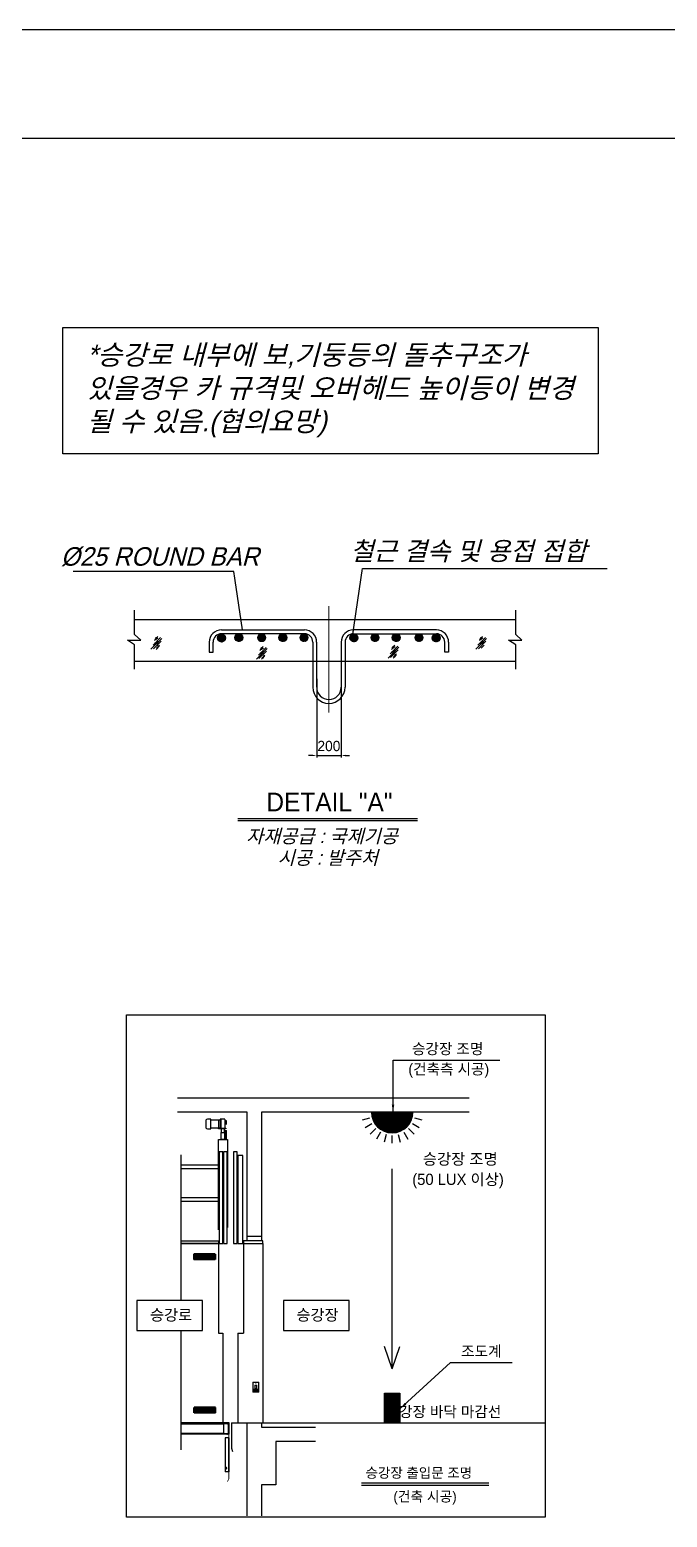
# Model space of a CAD drawing. Header units: millimetres. Extents: x 5544 to 245194, y -610088 to 30375.
# Drawn here: x 76311 to 86849, y 4945 to 29532 of the extents above; entities that cross this region are included whole.
import ezdxf
from ezdxf.enums import TextEntityAlignment as Align
from ezdxf.lldxf.tags import DXFTag

# ---------------------------------------------------------------- set-up
doc = ezdxf.new("R2010")
doc.units = ezdxf.units.MM
for name, color, linetype in [('0-TEXT-T', 2, 'Continuous'), ('0글씨', 3, 'Continuous'), ('3', 3, 'Continuous'), ('4', 4, 'Continuous'), ('DIM', 2, 'Continuous'), ('건축', 9, 'Continuous'), ('문자', 4, 'Continuous'), ('승강장도어', 7, 'Continuous'), ('케이지', 7, 'Continuous')]:
    doc.layers.add(name, color=color, linetype=linetype)
for name, color, linetype, lineweight in [('BOX', 20, 'Continuous', 25), ('사선', 1, 'Continuous', 13), ('치수선', 3, 'Continuous', 0)]:
    doc.layers.add(name, color=color, linetype=linetype, lineweight=lineweight)
doc.styles.add('HS', font='gulim.ttc', dxfattribs={"width": 0.8})
doc.styles.add('ROMAND', font='gulim.ttc', dxfattribs={"oblique": 15})
doc.styles.add('SJ-FONT', font='gulim.ttc')
doc.styles.get("Standard").update_dxf_attribs({"font": 'SYMBOL'})
doc.styles.add('style1', font='gulim.ttc')
doc.styles.add('STYLE3', font='gulim.ttc')
doc.styles.add('돋움', font='gulim.ttc', dxfattribs={"height": 125})
tags = doc.linetypes.add('CENTER', pattern=[2, 1.25, -0.25, 0.25, -0.25]).pattern_tags.tags
tags[10:11] = [DXFTag(74, 4), DXFTag(75, 0), DXFTag(340, '0'), DXFTag(46, 1.0), DXFTag(50, 0.0), DXFTag(44, 0.0), DXFTag(45, 0.0)]
tags[8:9] = [DXFTag(74, 4), DXFTag(75, 0), DXFTag(340, '0'), DXFTag(46, 1.0), DXFTag(50, 0.0), DXFTag(44, 0.0), DXFTag(45, 0.0)]
tags[6:7] = [DXFTag(74, 4), DXFTag(75, 0), DXFTag(340, '0'), DXFTag(46, 1.0), DXFTag(50, 0.0), DXFTag(44, 0.0), DXFTag(45, 0.0)]
tags[4:5] = [DXFTag(74, 4), DXFTag(75, 0), DXFTag(340, '0'), DXFTag(46, 1.0), DXFTag(50, 0.0), DXFTag(44, 0.0), DXFTag(45, 0.0)]
doc.dimstyles.new('DIM-A-002-평면', dxfattribs={"dimscale": 170, "dimtxt": 1, "dimasz": 0.4, "dimexe": 0.2, "dimexo": 0.3, "dimgap": 0.4, "dimtad": 1, "dimdec": 0, "dimtxsty": 'Standard', "dimcen": 0, "dimclrd": 15, "dimclre": 15, "dimclrt": 3, "dimadec": 0, "dimazin": 0, "dimtfac": 1, "dimtix": 1, "dimtmove": 0, "dimatfit": 3, "dimfxl": 1, "dimarcsym": 0})
doc.dimstyles.new('STANDARD$7', dxfattribs={"dimtxt": 4, "dimasz": 3, "dimexe": 1, "dimexo": 1, "dimgap": 0, "dimtad": 1, "dimzin": 0, "dimdsep": 46, "dimtxsty": 'HS', "dimcen": 0, "dimclrd": 2, "dimclre": 2, "dimclrt": 4, "dimadec": 0, "dimazin": 0, "dimtol": 1, "dimtp": 0.02, "dimtm": 0.02, "dimtfac": 0.75, "dimtmove": 2, "dimatfit": 3, "dimfxl": 1, "dimtolj": 1, "dimtzin": 0, "dimarcsym": 0})

# ---------------------------------------------------------------- blocks, each defined once
blk = doc.blocks.new('A$C6E315C3C')
at = {"layer": '케이지', "ltscale": 0.2}
for p, q in [((28, 9), (0, 9)), ((19, 14), (8, 14)), ((19, 4), (8, 4)), ((14, 17), (14, 0))]:
    blk.add_line(p, q, dxfattribs=at)
for centre, start, end in [((8, 9), 90, 270), ((19, 9), 270, 90)]:
    blk.add_arc(centre, 5, start, end, dxfattribs=at)
blk = doc.blocks.new('A$C5B302ECE')
at = {"layer": '케이지'}
for p, q in [((50, 395), (0, 395)), ((0, 395), (0, -80)), ((46, 395), (46, -80)), ((50, 395), (50, -80)), ((50, -80), (0, -80))]:
    blk.add_line(p, q, dxfattribs=at)
at = {"layer": '케이지', "rotation": 90}
blk.add_blockref('A$C6E315C3C', (24, -44), dxfattribs=at)
blk = doc.blocks.new('A$C425E03F4')
at = {"lineweight": 9}
for p, q in [((0, 735), (50, 735)), ((0, 735), (0, 110)), ((2, 733), (2, 110)), ((2, 733), (50, 733)), ((50, 735), (50, 733)), ((0, 110), (20, 75)), ((2, 110), (21, 76))]:
    blk.add_line(p, q, dxfattribs=at)
at = {"color": 1, "lineweight": 9}
blk.add_line((25, 744), (25, 726), dxfattribs=at)
blk.add_line((21, 76), (20, 75))
at = {"xscale": -1}
blk.add_blockref('A$C5B302ECE', (52, 290), dxfattribs=at)
blk = doc.blocks.new('A$C36980F9C')
at = {"layer": '케이지'}
blk.add_blockref('A$C425E03F4', (0, -75), dxfattribs=at)
blk = doc.blocks.new('A$C0B343ACA')
at = {"color": 1}
for p, q in [((0, 19), (37, 19)), ((19, 0), (19, 37))]:
    blk.add_line(p, q, dxfattribs=at)
blk.add_circle((19, 19), 4)
blk = doc.blocks.new('*U1849')
at = {"xscale": 0.8333333333333331, "yscale": 0.8333333333333331, "zscale": 0.8333333333333331}
blk.add_blockref('A$C0B343ACA', (-16, -16), dxfattribs=at)
blk = doc.blocks.new('*U1848')
at = {"layer": '케이지', "color": 0, "linetype": 'ByBlock', "lineweight": -2}
for p in [(0, 50), (0, 37.5), (0, 25), (0, 12.5), (0, 0), (12.5, 50), (12.5, 37.5), (12.5, 25), (12.5, 12.5), (12.5, 0), (25, 50), (25, 37.5), (25, 25), (25, 12.5), (25, 0), (37.5, 50), (37.5, 37.5), (37.5, 25), (37.5, 12.5), (37.5, 0), (50, 50), (50, 37.5), (50, 25), (50, 12.5), (50, 0), (62.5, 50), (62.5, 37.5), (62.5, 25), (62.5, 12.5), (62.5, 0), (75, 50), (75, 37.5), (75, 25), (75, 12.5), (75, 0), (87.5, 50), (87.5, 37.5), (87.5, 25), (87.5, 12.5), (87.5, 0), (100, 50), (100, 37.5), (100, 25), (100, 12.5), (100, 0), (112.5, 50), (112.5, 37.5), (112.5, 25), (112.5, 12.5), (112.5, 0), (125, 50), (125, 37.5), (125, 25), (125, 12.5), (125, 0), (137.5, 50), (137.5, 37.5), (137.5, 25), (137.5, 12.5), (137.5, 0), (150, 50), (150, 37.5), (150, 25), (150, 12.5), (150, 0), (162.5, 50), (162.5, 37.5), (162.5, 25), (162.5, 12.5), (162.5, 0), (175, 50), (175, 37.5), (175, 25), (175, 12.5), (175, 0), (187.5, 50), (187.5, 37.5), (187.5, 25), (187.5, 12.5), (187.5, 0), (200, 50), (200, 37.5), (200, 25), (200, 12.5), (200, 0), (212.5, 50), (212.5, 37.5), (212.5, 25), (212.5, 12.5), (212.5, 0), (225, 50), (225, 37.5), (225, 25), (225, 12.5), (225, 0), (237.5, 50), (237.5, 37.5), (237.5, 25), (237.5, 12.5), (237.5, 0)]:
    blk.add_blockref('*U1849', p, dxfattribs=at)
blk = doc.blocks.new('*U1852')
at = {"xscale": 0.8333333333333331, "yscale": 0.8333333333333331, "zscale": 0.8333333333333331}
blk.add_blockref('A$C0B343ACA', (-16, -16), dxfattribs=at)
blk = doc.blocks.new('*U1851')
at = {"layer": '케이지', "color": 0, "linetype": 'ByBlock', "lineweight": -2}
for p in [(0, 50), (0, 37.5), (0, 25), (0, 12.5), (0, 0), (12.5, 50), (12.5, 37.5), (12.5, 25), (12.5, 12.5), (12.5, 0), (25, 50), (25, 37.5), (25, 25), (25, 12.5), (25, 0), (37.5, 50), (37.5, 37.5), (37.5, 25), (37.5, 12.5), (37.5, 0), (50, 50), (50, 37.5), (50, 25), (50, 12.5), (50, 0), (62.5, 50), (62.5, 37.5), (62.5, 25), (62.5, 12.5), (62.5, 0), (75, 50), (75, 37.5), (75, 25), (75, 12.5), (75, 0), (87.5, 50), (87.5, 37.5), (87.5, 25), (87.5, 12.5), (87.5, 0), (100, 50), (100, 37.5), (100, 25), (100, 12.5), (100, 0), (112.5, 50), (112.5, 37.5), (112.5, 25), (112.5, 12.5), (112.5, 0), (125, 50), (125, 37.5), (125, 25), (125, 12.5), (125, 0), (137.5, 50), (137.5, 37.5), (137.5, 25), (137.5, 12.5), (137.5, 0), (150, 50), (150, 37.5), (150, 25), (150, 12.5), (150, 0), (162.5, 50), (162.5, 37.5), (162.5, 25), (162.5, 12.5), (162.5, 0), (175, 50), (175, 37.5), (175, 25), (175, 12.5), (175, 0), (187.5, 50), (187.5, 37.5), (187.5, 25), (187.5, 12.5), (187.5, 0), (200, 50), (200, 37.5), (200, 25), (200, 12.5), (200, 0), (212.5, 50), (212.5, 37.5), (212.5, 25), (212.5, 12.5), (212.5, 0), (225, 50), (225, 37.5), (225, 25), (225, 12.5), (225, 0), (237.5, 50), (237.5, 37.5), (237.5, 25), (237.5, 12.5), (237.5, 0)]:
    blk.add_blockref('*U1852', p, dxfattribs=at)
blk = doc.blocks.new('*D2927')
at = {"layer": 'Defpoints', "color": 0}
for p in [(81054, 18855), (81459, 18855), (81459, 17537)]:
    blk.add_point(p, dxfattribs=at)
at = {"layer": '문자', "color": 15, "lineweight": -2}
for p, q in [((81054, 18804), (81054, 17503)), ((81459, 18804), (81459, 17503)), ((80986, 17537), (80918, 17537)), ((81054, 17537), (81459, 17537)), ((81527, 17537), (81595, 17537))]:
    blk.add_line(p, q, dxfattribs=at)
at = {"layer": '문자', "color": 15}
for points in [[(80986, 17525), (80986, 17548), (81054, 17537)], [(81527, 17548), (81527, 17525), (81459, 17537)]]:
    blk.add_solid(points, dxfattribs=at)
at = {"layer": '문자', "color": 3, "lineweight": 13, "ltscale": 600, "insert": (81256, 17692), "char_height": 170, "attachment_point": 5}
blk.add_mtext('200', dxfattribs=at)

msp = doc.modelspace()

# ---------------------------------------------------------------- hatches: boundary and pattern name
at = {"layer": '문자'}
h = msp.add_hatch(dxfattribs=at)
h.set_pattern_fill('ANSI31', color=256, scale=71.138684, angle=360)
h.set_pattern_definition([(45, (37450.357, -25004.058), (-6.2878307, 6.2878307), [])])
h.paths.add_polyline_path([(81959.2, 11641.2, 1), (82644.6, 11641.2)])
h = msp.add_hatch(dxfattribs=at)
h.set_pattern_fill('ANSI31', color=256, scale=71.138684, angle=360)
h.set_pattern_definition([(45, (37368.19, -25004.058), (-6.2878307, 6.2878307), [])])
h.paths.add_polyline_path([(82173.3, 6993.9), (82430.5, 6993.9), (82430.5, 6502.9), (82173.3, 6502.9)])

# ---------------------------------------------------------------- linework, layer by layer
for p, q in [((84345.1, 19777.4, 0), (78045.2, 19777.4, 0)), ((79480.3, 19611.7, 0), (80851.4, 19611.7, 0)), ((80851.4, 19547.3, 0), (79480.3, 19547.3, 0)), ((80091.5, 19520.1, 0), (80106.3, 19534.8, 0)), ((83032.3, 19611.7, 0), (81661.2, 19611.7, 0)), ((81661.2, 19547.3, 0), (83032.3, 19547.3, 0)), ((82314.3, 19517.7, 0), (82333.6, 19537, 0)), ((79277.8, 19409.3, 0), (79277.8, 19243.7, 0)), ((79277.8, 19243.7, 0), (79342.2, 19243.7, 0)), ((79342.2, 19243.7, 0), (79342.2, 19409.3, 0)), ((80989.4, 19409.3, 0), (80989.4, 18663.9, 0)), ((81053.8, 19409.3, 0), (81053.8, 18663.9, 0)), ((81458.7, 19409.3, 0), (81458.7, 18663.9, 0)), ((81523.1, 19409.3, 0), (81523.1, 18663.9, 0)), ((83170.3, 19243.7, 0), (83170.3, 19409.3, 0)), ((83234.7, 19243.7, 0), (83170.3, 19243.7, 0)), ((83234.7, 19409.3, 0), (83234.7, 19243.7, 0)), ((84345.1, 19087.2, 0), (78045.2, 19087.2, 0)), ((79748.5, 16459.5, 0), (82722.7, 16459.5, 0))]:
    msp.add_line(p, q)
at = {"color": 4}
for p, q in [((79415.5, 19475.7, 0), (79480, 19540.1, 0)), ((79416, 19467.8, 0), (79487.9, 19539.6, 0)), ((79416.2, 19484.7, 0), (79471, 19539.5, 0)), ((79417.3, 19460.7, 0), (79495, 19538.3, 0)), ((79418.7, 19495.6, 0), (79460, 19537, 0)), ((79419.2, 19454.2, 0), (79501.5, 19536.4, 0)), ((79421.7, 19448.2, 0), (79507.4, 19534, 0)), ((79424.6, 19442.8, 0), (79512.9, 19531.1, 0)), ((79426.8, 19512.2, 0), (79443.5, 19528.8, 0)), ((79427.9, 19437.7, 0), (79518, 19527.7, 0)), ((79431.7, 19433, 0), (79522.6, 19524, 0)), ((79435.8, 19428.8, 0), (79526.9, 19519.8, 0)), ((79440.3, 19424.9, 0), (79530.7, 19515.3, 0)), ((79445.3, 19421.4, 0), (79534.2, 19510.4, 0)), ((79450.6, 19418.4, 0), (79537.3, 19505.1, 0)), ((79456.4, 19415.8, 0), (79539.9, 19499.3, 0)), ((79462.7, 19413.7, 0), (79542, 19493, 0)), ((79469.6, 19412.1, 0), (79543.5, 19486.1, 0)), ((79477.2, 19411.4, 0), (79544.3, 19478.5, 0)), ((79485.8, 19411.6, 0), (79544.1, 19469.9, 0)), ((79495.9, 19413.3, 0), (79542.3, 19459.7, 0)), ((79509.5, 19418.5, 0), (79537.2, 19446.2, 0)), ((79703.9, 19485.5, 0), (79765.8, 19547.4, 0)), ((79704.1, 19477.3, 0), (79774, 19547.2, 0)), ((79705, 19495, 0), (79756.3, 19546.3, 0)), ((79705.2, 19470, 0), (79781.3, 19546.1, 0)), ((79706.9, 19463.3, 0), (79787.9, 19544.4, 0)), ((79708.4, 19506.8, 0), (79744.5, 19542.9, 0)), ((79709.2, 19457.3, 0), (79794, 19542.1, 0)), ((79712, 19451.6, 0), (79799.7, 19539.3, 0)), ((79715.2, 19446.5, 0), (79804.8, 19536.1, 0)), ((79718.9, 19441.7, 0), (79809.6, 19532.4, 0)), ((79722.9, 19437.3, 0), (79814, 19528.4, 0)), ((79727.3, 19433.3, 0), (79818, 19524, 0)), ((79732.1, 19429.7, 0), (79821.6, 19519.2, 0)), ((79737.3, 19426.5, 0), (79824.7, 19514, 0)), ((79743, 19423.8, 0), (79827.5, 19508.3, 0)), ((79749.1, 19421.5, 0), (79829.8, 19502.2, 0)), ((79755.8, 19419.8, 0), (79831.5, 19495.5, 0)), ((79763.2, 19418.8, 0), (79832.5, 19488.1, 0)), ((79771.4, 19418.7, 0), (79832.6, 19479.8, 0)), ((79781, 19419.9, 0), (79831.4, 19470.2, 0)), ((79793.2, 19423.6, 0), (79827.7, 19458.1, 0)), ((80079.5, 19482.8, 0), (80143.6, 19546.9, 0)), ((80079.9, 19474.9, 0), (80151.5, 19546.5, 0)), ((80080.1, 19491.9, 0), (80134.5, 19546.2, 0)), ((80081.2, 19467.7, 0), (80158.7, 19545.2, 0)), ((80082.8, 19502.9, 0), (80123.5, 19543.6, 0)), ((80083.1, 19461.2, 0), (80165.2, 19543.3, 0)), ((80085.5, 19455.3, 0), (80171.1, 19540.9, 0)), ((80088.4, 19449.8, 0), (80176.6, 19538, 0)), ((80091.7, 19444.7, 0), (80181.7, 19534.7, 0)), ((80095.5, 19440, 0), (80186.4, 19530.9, 0)), ((80099.6, 19435.7, 0), (80190.7, 19526.8, 0)), ((80104.1, 19431.9, 0), (80194.5, 19522.3, 0)), ((80109, 19428.4, 0), (80198, 19517.4, 0)), ((80114.3, 19425.3, 0), (80201.1, 19512.1, 0)), ((80120.1, 19422.7, 0), (80203.7, 19506.3, 0)), ((80126.4, 19420.5, 0), (80205.9, 19500, 0)), ((80133.2, 19419, 0), (80207.4, 19493.2, 0)), ((80140.8, 19418.2, 0), (80208.2, 19485.6, 0)), ((80149.4, 19418.3, 0), (80208.1, 19477, 0)), ((80159.4, 19420, 0), (80206.4, 19467, 0)), ((80172.8, 19424.9, 0), (80201.5, 19453.6, 0)), ((80430.1, 19480.9, 0), (80496.3, 19547.1, 0)), ((80430.4, 19489.6, 0), (80487.6, 19546.8, 0)), ((80430.7, 19473.2, 0), (80504, 19546.4, 0)), ((80432.2, 19466.2, 0), (80511, 19545, 0)), ((80432.4, 19500, 0), (80477.2, 19544.8, 0)), ((80434.2, 19459.9, 0), (80517.3, 19543, 0)), ((80436.8, 19454, 0), (80523.2, 19540.4, 0)), ((80438.3, 19514.3, 0), (80462.8, 19538.9, 0)), ((80439.8, 19448.6, 0), (80528.5, 19537.4, 0)), ((80443.2, 19443.7, 0), (80533.5, 19534, 0)), ((80447.1, 19439.1, 0), (80538.1, 19530.1, 0)), ((80451.3, 19434.9, 0), (80542.3, 19525.9, 0)), ((80455.9, 19431.1, 0), (80546, 19521.3, 0)), ((80460.9, 19427.8, 0), (80549.4, 19516.3, 0)), ((80466.3, 19424.8, 0), (80552.4, 19510.9, 0)), ((80472.2, 19422.3, 0), (80554.9, 19505, 0)), ((80478.6, 19420.3, 0), (80556.9, 19498.6, 0)), ((80485.7, 19418.9, 0), (80558.3, 19491.5, 0)), ((80493.5, 19418.3, 0), (80558.8, 19483.7, 0)), ((80502.3, 19418.8, 0), (80558.4, 19474.8, 0)), ((80513, 19421.1, 0), (80556.1, 19464.2, 0)), ((80528.2, 19427.9, 0), (80549.3, 19449, 0)), ((80779.1, 19484.4, 0), (80841.2, 19546.6, 0)), ((80779.3, 19476.3, 0), (80849.4, 19546.3, 0)), ((80780.1, 19493.9, 0), (80831.8, 19545.5, 0)), ((80780.4, 19469, 0), (80856.7, 19545.2, 0)), ((80782.2, 19462.3, 0), (80863.3, 19543.5, 0)), ((80783.4, 19505.6, 0), (80820, 19542.2, 0)), ((80784.5, 19456.3, 0), (80869.4, 19541.2, 0)), ((80787.3, 19450.7, 0), (80875, 19538.4, 0)), ((80790.5, 19445.5, 0), (80880.1, 19535.1, 0)), ((80794.1, 19440.7, 0), (80884.9, 19531.5, 0)), ((80798.2, 19436.4, 0), (80889.3, 19527.5, 0)), ((80802.6, 19432.4, 0), (80893.2, 19523, 0)), ((80807.4, 19428.8, 0), (80896.8, 19518.2, 0)), ((80812.6, 19425.6, 0), (80900, 19513, 0)), ((80818.3, 19422.9, 0), (80902.7, 19507.3, 0)), ((80824.4, 19420.6, 0), (80905, 19501.2, 0)), ((80831.2, 19419, 0), (80906.7, 19494.5, 0)), ((80838.6, 19418, 0), (80907.7, 19487.1, 0)), ((80846.9, 19417.9, 0), (80907.8, 19478.8, 0)), ((80856.5, 19419.1, 0), (80906.5, 19469.1, 0)), ((80868.7, 19422.9, 0), (80902.7, 19456.9, 0)), ((81604.9, 19477, 0), (81672.6, 19544.7, 0)), ((81605, 19485.5, 0), (81664.1, 19544.6, 0)), ((81605.7, 19469.4, 0), (81680.2, 19543.8, 0)), ((81606.6, 19495.5, 0), (81654.1, 19543, 0)), ((81607.3, 19462.6, 0), (81687, 19542.3, 0)), ((81609.5, 19456.3, 0), (81693.3, 19540.1, 0)), ((81611.3, 19508.6, 0), (81641, 19538.3, 0)), ((81612.1, 19450.6, 0), (81699, 19537.5, 0)), ((81615.2, 19445.3, 0), (81704.3, 19534.4, 0)), ((81618.7, 19440.4, 0), (81709.2, 19530.9, 0)), ((81622.6, 19435.9, 0), (81713.7, 19527, 0)), ((81626.9, 19431.8, 0), (81717.8, 19522.7, 0)), ((81631.6, 19428.1, 0), (81721.5, 19518, 0)), ((81636.7, 19424.8, 0), (81724.8, 19512.9, 0)), ((81642.2, 19421.9, 0), (81727.7, 19507.4, 0)), ((81648.2, 19419.5, 0), (81730.1, 19501.4, 0)), ((81654.7, 19417.6, 0), (81732, 19494.9, 0)), ((81661.9, 19416.4, 0), (81733.2, 19487.7, 0)), ((81669.9, 19416, 0), (81733.6, 19479.7, 0)), ((81679, 19416.7, 0), (81732.9, 19470.6, 0)), ((81690.1, 19419.5, 0), (81730.1, 19459.5, 0)), ((81708.1, 19429, 0), (81720.6, 19441.5, 0)), ((81953.6, 19484.3, 0), (82016.4, 19547.1, 0)), ((81953.9, 19476.2, 0), (82024.5, 19546.8, 0)), ((81954.5, 19493.6, 0), (82007.1, 19546.2, 0)), ((81955.1, 19469, 0), (82031.7, 19545.7, 0)), ((81956.9, 19462.4, 0), (82038.3, 19543.9, 0)), ((81957.6, 19505.1, 0), (81995.6, 19543.1, 0)), ((81959.2, 19456.4, 0), (82044.4, 19541.5, 0)), ((81962.1, 19450.8, 0), (82049.9, 19538.7, 0)), ((81965.3, 19445.7, 0), (82055.1, 19535.4, 0)), ((81969, 19440.9, 0), (82059.8, 19531.7, 0)), ((81973, 19436.6, 0), (82064.1, 19527.7, 0)), ((81977.5, 19432.7, 0), (82068.1, 19523.2, 0)), ((81982.3, 19429.1, 0), (82071.6, 19518.4, 0)), ((81987.6, 19426, 0), (82074.8, 19513.1, 0)), ((81993.3, 19423.3, 0), (82077.5, 19507.4, 0)), ((81999.5, 19421, 0), (82079.7, 19501.3, 0)), ((82006.2, 19419.4, 0), (82081.3, 19494.5, 0)), ((82013.7, 19418.5, 0), (82082.3, 19487, 0)), ((82022.1, 19418.5, 0), (82082.3, 19478.7, 0)), ((82031.9, 19419.8, 0), (82080.9, 19468.9, 0)), ((82044.4, 19424, 0), (82076.7, 19456.3, 0)), ((82304.1, 19482.3, 0), (82369.1, 19547.3, 0)), ((82304.6, 19491.2, 0), (82360.1, 19546.7, 0)), ((82304.6, 19474.4, 0), (82376.9, 19546.7, 0)), ((82306, 19467.4, 0), (82384, 19545.4, 0)), ((82307, 19502, 0), (82349.4, 19544.4, 0)), ((82307.9, 19460.9, 0), (82390.4, 19543.4, 0)), ((82310.4, 19455, 0), (82396.3, 19540.9, 0)), ((82313.4, 19449.5, 0), (82401.8, 19538, 0)), ((82316.7, 19444.5, 0), (82406.8, 19534.6, 0)), ((82320.5, 19439.9, 0), (82411.4, 19530.8, 0)), ((82324.7, 19435.6, 0), (82415.7, 19526.7, 0)), ((82329.2, 19431.8, 0), (82419.5, 19522.1, 0)), ((82334.1, 19428.3, 0), (82423, 19517.2, 0)), ((82339.5, 19425.3, 0), (82426, 19511.8, 0)), ((82345.3, 19422.7, 0), (82428.6, 19506, 0)), ((82351.7, 19420.7, 0), (82430.7, 19499.7, 0)), ((82358.6, 19419.2, 0), (82432.1, 19492.8, 0)), ((82366.3, 19418.5, 0), (82432.9, 19485.1, 0)), ((82374.9, 19418.7, 0), (82432.6, 19476.4, 0)), ((82385.2, 19420.6, 0), (82430.7, 19466.1, 0)), ((82399.2, 19426.2, 0), (82425.1, 19452.1, 0)), ((82679.9, 19480.1, 0), (82747, 19547.1, 0)), ((82680.2, 19488.7, 0), (82738.3, 19546.9, 0)), ((82680.7, 19472.5, 0), (82754.6, 19546.4, 0)), ((82681.9, 19498.9, 0), (82728.2, 19545.1, 0)), ((82682.2, 19465.6, 0), (82761.5, 19544.9, 0)), ((82684.3, 19459.3, 0), (82767.8, 19542.8, 0)), ((82686.9, 19453.5, 0), (82773.6, 19540.2, 0)), ((82687.2, 19512.5, 0), (82714.5, 19539.9, 0)), ((82690, 19448.2, 0), (82778.9, 19537.1, 0)), ((82693.4, 19443.2, 0), (82783.8, 19533.6, 0)), ((82697.3, 19438.7, 0), (82788.4, 19529.8, 0)), ((82701.6, 19434.6, 0), (82792.5, 19525.5, 0)), ((82706.2, 19430.8, 0), (82796.2, 19520.9, 0)), ((82711.3, 19427.5, 0), (82799.6, 19515.8, 0)), ((82716.7, 19424.6, 0), (82802.5, 19510.3, 0)), ((82722.7, 19422.1, 0), (82805, 19504.4, 0)), ((82729.2, 19420.2, 0), (82806.9, 19497.9, 0)), ((82736.3, 19418.9, 0), (82808.2, 19490.8, 0)), ((82744.1, 19418.4, 0), (82808.7, 19482.9, 0)), ((82753.2, 19419, 0), (82808.1, 19473.9, 0)), ((82764, 19421.5, 0), (82805.6, 19463, 0)), ((82780.4, 19429.5, 0), (82797.6, 19446.6, 0)), ((82964.6, 19478.3, 0), (83029.2, 19543, 0)), ((82965.1, 19470.4, 0), (83037.1, 19542.4, 0)), ((82965.2, 19487.3, 0), (83020.3, 19542.4, 0)), ((82966.4, 19463.3, 0), (83044.2, 19541.1, 0)), ((82967.6, 19498.1, 0), (83009.4, 19539.9, 0)), ((82968.3, 19456.9, 0), (83050.7, 19539.2, 0)), ((82970.8, 19450.9, 0), (83056.6, 19536.7, 0)), ((82973.7, 19445.5, 0), (83062.1, 19533.8, 0)), ((82975.5, 19514.4, 0), (82993.2, 19532.1, 0)), ((82977.1, 19440.4, 0), (83067.1, 19530.5, 0)), ((82980.8, 19435.8, 0), (83071.8, 19526.7, 0)), ((82985, 19431.5, 0), (83076, 19522.6, 0)), ((82989.5, 19427.6, 0), (83079.9, 19518, 0)), ((82994.4, 19424.2, 0), (83083.4, 19513.1, 0)), ((82999.8, 19421.1, 0), (83086.4, 19507.7, 0)), ((83005.6, 19418.5, 0), (83089, 19501.9, 0)), ((83011.9, 19416.4, 0), (83091.1, 19495.6, 0)), ((83018.8, 19414.9, 0), (83092.6, 19488.7, 0)), ((83026.4, 19414.2, 0), (83093.4, 19481.1, 0)), ((83035.1, 19414.4, 0), (83093.1, 19472.5, 0)), ((83045.3, 19416.2, 0), (83091.3, 19462.3, 0)), ((83059, 19421.5, 0), (83086, 19448.6, 0)), ((81797.4, 5512.5, 0), (83897.9, 5512.5, 0))]:
    msp.add_line(p, q, dxfattribs=at)
at = {"color": 0}
msp.add_line((81797.4, 5477.6, 0), (83897.9, 5477.6, 0), dxfattribs=at)
at = {"color": 4, "linetype": 'Continuous'}
for centre, radius in [((79479.9, 19477.1, 0), 64.4), ((79768.2, 19482.7, 0), 64.4), ((80144, 19482.6, 0), 64.5), ((80494.5, 19482.8, 0), 64.4), ((80843.5, 19482.5, 0), 64.3)]:
    msp.add_circle(centre, radius, dxfattribs=at)
at = {"color": 4}
for centre in [(81669.2, 19480.4, 0), (82018, 19482.7, 0), (82368.5, 19482.8, 0), (82744.3, 19482.8, 0), (83029, 19478.5, 0)]:
    msp.add_circle(centre, 64.4, dxfattribs=at)
for centre, radius, start, end in [((79480.3, 19409.3, 0), 202.4, 90, 180), ((79480.3, 19409.3, 0), 138, 90, 180), ((80851.4, 19409.3, 0), 202.4, 0, 90), ((80851.4, 19409.3, 0), 138, 0, 90), ((81661.2, 19409.3, 0), 202.4, 90, 180), ((81661.2, 19409.3, 0), 138, 90, 180), ((83032.3, 19409.3, 0), 202.4, 0, 90), ((83032.3, 19409.3, 0), 138, 0, 90), ((81256.3, 18663.9, 0), 266.9, 180, 359.99998), ((81256.3, 18663.9, 0), 202.4, 180, 359.99998)]:
    msp.add_arc(centre, radius, start, end)
at = {"layer": '0-TEXT-T'}
msp.add_line((79748.5, 16495.8, 0), (82722.7, 16495.8, 0), dxfattribs=at)
at = {"layer": '3'}
for p, q in [((78315.1, 19291.3, 0), (78493.7, 19469.7, 0)), ((78349.3, 19360, 0), (78474.3, 19484.9, 0)), ((78356.3, 19301.6, 0), (78481.3, 19426.5, 0)), ((78373.4, 19434.3, 0), (78423.4, 19484.2, 0)), ((78377, 19454.1, 0), (78427, 19504.1, 0)), ((83685.3, 19291.3, 0), (83863.9, 19469.7, 0)), ((83719.4, 19360, 0), (83844.4, 19484.9, 0)), ((83726.4, 19301.6, 0), (83851.5, 19426.5, 0)), ((83743.6, 19434.3, 0), (83793.6, 19484.2, 0)), ((83747.1, 19454.1, 0), (83797.1, 19504.1, 0)), ((78400, 19290.7, 0), (78450, 19340.7, 0)), ((78403.6, 19310.6, 0), (78453.6, 19360.6, 0)), ((80058.4, 19126.6, 0), (80237, 19305.1, 0)), ((80092.5, 19195.3, 0), (80217.6, 19320.3, 0)), ((80099.6, 19136.9, 0), (80224.6, 19261.9, 0)), ((80116.7, 19269.6, 0), (80166.7, 19319.6, 0)), ((80120.3, 19289.5, 0), (80170.3, 19339.4, 0)), ((80146.9, 19145.9, 0), (80196.9, 19195.9, 0)), ((82235.1, 19147.3, 0), (82413.7, 19325.7, 0)), ((82269.2, 19216, 0), (82394.2, 19340.9, 0)), ((82276.3, 19157.6, 0), (82401.3, 19282.5, 0)), ((82293.4, 19290.3, 0), (82343.4, 19340.2, 0)), ((82296.9, 19310.1, 0), (82346.9, 19360.1, 0)), ((82320, 19146.7, 0), (82370, 19196.7, 0)), ((82323.5, 19166.6, 0), (82373.5, 19216.5, 0)), ((83773.7, 19310.6, 0), (83823.7, 19360.6, 0)), ((80143.3, 19126.1, 0), (80193.3, 19176, 0))]:
    msp.add_line(p, q, dxfattribs=at)
at = {"layer": '3', "elevation": 0}
for points in [[(78045.2, 18961.2), (78045.2, 19367.3), (77925.2, 19443.3), (78147.3, 19443.3), (78045.2, 19536.8), (78045.2, 19937.1)], [(84345.1, 18961.2), (84345.1, 19367.3), (84225.1, 19443.3), (84447.2, 19443.3), (84345.1, 19536.8), (84345.1, 19937.1)]]:
    msp.add_lwpolyline(points, dxfattribs=at)
at = {"layer": '3'}
for centre, radius in [((78398.4, 19459.3, 0), 6.45), ((78405, 19478.9, 0), 8.86), ((78422.7, 19472.1, 0), 3.89), ((83768.6, 19459.3, 0), 6.45), ((83775.1, 19478.9, 0), 8.86), ((83792.8, 19472.1, 0), 3.89), ((78394.5, 19388.4, 0), 14.5), ((78425.6, 19412.2, 0), 8.24), ((78421.9, 19311.8, 0), 3.61), ((78428.5, 19386.9, 0), 4.63), ((78437.1, 19342.8, 0), 8.24), ((80137.7, 19223.7, 0), 14.5), ((80141.7, 19294.6, 0), 6.45), ((80148.3, 19314.2, 0), 8.86), ((80168.8, 19247.5, 0), 8.24), ((80165.9, 19307.5, 0), 3.89), ((80171.7, 19222.2, 0), 4.63), ((80180.4, 19178.2, 0), 8.24), ((82314.4, 19244.3, 0), 14.5), ((82318.4, 19315.2, 0), 6.45), ((82325, 19334.9, 0), 8.86), ((82345.5, 19268.2, 0), 8.24), ((82342.6, 19328.1, 0), 3.89), ((82348.4, 19242.9, 0), 4.63), ((82357.1, 19198.8, 0), 8.24), ((83764.6, 19388.4, 0), 14.5), ((83795.7, 19412.2, 0), 8.24), ((83798.6, 19386.9, 0), 4.63), ((80165.2, 19147.1, 0), 3.61), ((82341.9, 19167.8, 0), 3.61)]:
    msp.add_circle(centre, radius, dxfattribs=at)
at = {"layer": '4'}
for p, q in [((118128.5, 29532.5), (56721.4, 29532.5)), ((56721.4, 27742.5), (118128.5, 27742.5))]:
    msp.add_line(p, q, dxfattribs=at)
at = {"layer": 'BOX', "lineweight": 25, "elevation": 0}
msp.add_lwpolyline([(76859.9, 24609.6), (85709.7, 24609.6), (85709.7, 22523.4), (76859.9, 22523.4)], close=True, dxfattribs=at)
at = {"layer": '건축', "color": 2}
for p, q in [((78751.3, 11878.4), (83576.5, 11878.4)), ((79905.9, 11641.2), (78751.3, 11641.2)), ((79905.9, 9514.4), (79905.9, 11641.2)), ((80143, 11641.2), (80143, 9514.4)), ((83576.5, 11641.2), (80143, 11641.2)), ((80143, 9585.6), (79905.9, 9585.6)), ((79905.9, 4970.6), (79905.9, 6502.9)), ((80143, 6502.9), (80143, 6431.8)), ((80143, 6431.8), (81036.4, 6431.8)), ((81036.4, 6194.6), (80380.2, 6194.6)), ((80380.2, 6194.6), (80380.2, 5483.2)), ((80143, 5483.2), (80143, 4970.6)), ((80380.2, 5483.2), (80143, 5483.2))]:
    msp.add_line(p, q, dxfattribs=at)
at = {"layer": '건축', "color": 4}
msp.add_line((79905.9, 6502.9), (84830, 6502.9), dxfattribs=at)
at = {"layer": '문자', "color": 7}
for p, q in [((81929.5, 11541.5), (81805.4, 11508.2)), ((81968, 11448.5), (81856.8, 11384.2)), ((82029.3, 11368.7), (81938.4, 11277.8)), ((82665.4, 11277.8), (82574.5, 11368.7)), ((82747, 11384.2), (82635.8, 11448.5)), ((82798.4, 11508.2), (82674.3, 11541.5)), ((82109.2, 11307.4), (82044.9, 11196.1)), ((82202.1, 11268.9), (82168.9, 11144.8)), ((82301.9, 11127.2), (82301.9, 11255.7)), ((82401.7, 11268.9), (82434.9, 11144.8)), ((82494.7, 11307.4), (82558.9, 11196.1))]:
    msp.add_line(p, q, dxfattribs=at)
at = {"layer": '문자'}
for p, q in [((78807.9, 10934.4), (78807.9, 8529.9)), ((82301.9, 7400.3), (82301.9, 10702)), ((78807.9, 8029), (78807.9, 6056.3)), ((82301.9, 7400.3), (82175.1, 7767.2)), ((82301.9, 7400.3), (82428.7, 7767.2))]:
    msp.add_line(p, q, dxfattribs=at)
for points in [[(77910.2, 13249.2), (84830, 13249.2), (84830, 4944.7), (77910.2, 4944.7)], [(78083.3, 8029), (79169.3, 8029), (79169.3, 8529.9), (78083.3, 8529.9)], [(80503.9, 8029), (81589.9, 8029), (81589.9, 8529.9), (80503.9, 8529.9)]]:
    msp.add_lwpolyline(points, close=True, dxfattribs=at)
at = {"layer": '문자', "color": 7}
msp.add_arc((82301.9, 11641.2), 342.7, 180, 0, dxfattribs=at)
at = {"layer": '사선', "color": 1, "linetype": 'CENTER'}
msp.add_line((81256.3, 20003.6, 0), (81256.3, 18244.2, 0), dxfattribs=at)
at = {"layer": '승강장도어'}
for p, q in [((79846.6, 9514.4), (79846.6, 7985)), ((80166.7, 9467), (80166.7, 6502.9)), ((79751.8, 7985), (79751.8, 6502.9)), ((79751.8, 7985), (79846.6, 7985)), ((80000.2, 7179.3), (80096.2, 7179.3)), ((80000.8, 7178.7), (80095.6, 7178.7)), ((80000.8, 7178.7), (80000.8, 7012.7)), ((80095.6, 7012.7), (80095.6, 7178.7)), ((80096.2, 7012.1), (80096.2, 7179.3)), ((80096.2, 7012.1), (80000.2, 7012.1)), ((80095.6, 7012.7), (80000.8, 7012.7)), ((80006.7, 7060.2), (80089.7, 7060.2)), ((80006.7, 7042.4), (80006.7, 7060.2)), ((80006.7, 7058.3), (80089.7, 7058.3)), ((80006.7, 7056.4), (80089.7, 7056.4)), ((80006.7, 7042.4), (80089.7, 7042.4)), ((80033.4, 7125.4), (80033.4, 7066.1)), ((80033.4, 7125.4), (80063, 7125.4)), ((80063, 7066.1), (80033.4, 7066.1)), ((80063, 7066.1), (80063, 7125.4)), ((80089.7, 7042.4), (80089.7, 7060.2)), ((79645.1, 6502.9), (80166.7, 6502.9)), ((79645.1, 6502.9), (79645.1, 6087.9)), ((79645.1, 6087.9), (79665.3, 6032.2))]:
    msp.add_line(p, q, dxfattribs=at)
for points in [[(79739.9, 10984.6), (79680.6, 10984.6), (79680.6, 9467), (79739.9, 9467)], [(79834.8, 10925.4), (79751.8, 10925.4), (79751.8, 9467), (79834.8, 9467)], [(80166.7, 9514.4), (79846.6, 9514.4), (79846.6, 9467), (80166.7, 9467)], [(82173.3, 6993.9), (82430.5, 6993.9), (82430.5, 6502.9), (82173.3, 6502.9)]]:
    msp.add_lwpolyline(points, close=True, dxfattribs=at)
for centre in [(80048.2, 7166.9), (80048.2, 7024.6)]:
    msp.add_circle(centre, 2.96, dxfattribs=at)
at = {"layer": '케이지'}
for p, q in [((79223.7, 11509.9), (79223.7, 11381.8)), ((79301.9, 11525.9), (79247.7, 11525.9)), ((79247.7, 11365.8), (79301.9, 11365.8)), ((79301.9, 11365.8), (79301.9, 11525.9)), ((79457.3, 11509.9), (79301.9, 11509.9)), ((79301.9, 11381.8), (79457.3, 11381.8)), ((79431.2, 11364), (79431.2, 11377.1)), ((79431.2, 11377.1), (79552.1, 11377.1)), ((79552.1, 11364), (79431.2, 11364)), ((79432.4, 11509.9), (79432.4, 11381.8)), ((79438.9, 11364), (79438.9, 11377.1)), ((79445.4, 11362.9), (79445.4, 11378.3)), ((79451.9, 11364), (79451.9, 11377.1)), ((79457.3, 11522.9), (79457.3, 11377.1)), ((79533.1, 11522.9), (79457.3, 11522.9)), ((79471.5, 11522.9), (79471.5, 11377.1)), ((79531.4, 11364), (79531.4, 11377.1)), ((79532.4, 11341.6), (79532.4, 11186.2)), ((79536, 11195.8), (79536, 11341.6)), ((79537.9, 11362.9), (79537.9, 11378.3)), ((79540.8, 11377.1), (79540.8, 11515.2)), ((79541.9, 11339.8), (79544.9, 11339.8)), ((79541.9, 11197.5), (79541.9, 11339.8)), ((79544.4, 11364), (79544.4, 11377.1)), ((79548.9, 11330.3), (79544.9, 11339.8)), ((79544.9, 11197.5), (79544.9, 11339.8)), ((79548.5, 11500.4), (79555.7, 11500.4)), ((79548.5, 11437), (79548.5, 11499.8)), ((79548.9, 11330.3), (79551.3, 11330.3)), ((79548.9, 11207), (79548.9, 11330.3)), ((79551.3, 11330.3), (79554.7, 11339.8)), ((79551.3, 11207), (79551.3, 11330.3)), ((79552.1, 11377.1), (79552.1, 11364)), ((79554.7, 11339.8), (79557.6, 11339.8)), ((79554.7, 11197.5), (79554.7, 11339.8)), ((79555.7, 11500.4), (79555.7, 11436.4)), ((79556.8, 11492.1), (79555.7, 11490.9)), ((79561, 11330.3), (79557.6, 11339.8)), ((79557.6, 11197.5), (79557.6, 11339.8)), ((79561, 11207), (79561, 11330.3)), ((79561.6, 11477.3), (79561.6, 11484.4)), ((79541.9, 11197.5), (79544.9, 11197.5)), ((79548.9, 11207), (79544.9, 11197.5)), ((79551.3, 11207), (79554.7, 11197.5)), ((79554.7, 11197.5), (79557.6, 11197.5)), ((79561, 11207), (79557.6, 11197.5)), ((78807.9, 10771.2), (79431.6, 10771.2)), ((78807.9, 10711.9), (79431.6, 10711.9)), ((78807.9, 10230.6), (79431.6, 10230.6)), ((78807.9, 10171.3), (79431.6, 10171.3)), ((78807.9, 6486.3), (79514.6, 6486.3)), ((79514.6, 6495.8), (79514.6, 6317.9)), ((79514.6, 6327.4), (78807.9, 6327.4)), ((79603.6, 6317.9), (78807.9, 6317.9))]:
    msp.add_line(p, q, dxfattribs=at)
for points in [[(79532.4, 11364), (79473.1, 11364), (79473.1, 11304.8), (79532.4, 11304.8)], [(79473.1, 11304.8), (79532.4, 11304.8), (79532.4, 11186.2), (79473.1, 11186.2)], [(79502.8, 10984.6), (79443.5, 10984.6), (79443.5, 9467), (79502.8, 9467)], [(79573.9, 10984.6), (79514.6, 10984.6), (79514.6, 9467), (79573.9, 9467)]]:
    msp.add_lwpolyline(points, close=True, dxfattribs=at)
for points in [[(79431.6, 9695.8), (79431.6, 11186.2), (79579.8, 11186.2), (79579.8, 9736.1)], [(78807.9, 9514.4), (79431.6, 9514.4), (79431.6, 9467), (78807.9, 9467)], [(78807.9, 9467), (79431.6, 9467), (79431.6, 7985), (79502.8, 7985), (79502.8, 6502.9), (78807.9, 6502.9)], [(78807.9, 6495.8), (79609.5, 6495.8), (79609.5, 6502.9), (78807.9, 6502.9)]]:
    msp.add_lwpolyline(points, dxfattribs=at)
msp.add_lwpolyline([(79603.6, 6317.9), (79514.6, 6317.9), (79514.6, 6320.8, -0.3888787), (79520, 6326.7), (79585, 6332.4, 0.3888787), (79595.9, 6344.2), (79595.9, 6469.5, 0.3888787), (79585, 6481.3), (79520, 6487, -0.3888787), (79514.6, 6492.9), (79514.6, 6495.8), (79603.6, 6495.8), (79603.6, 6317.9)], format="xyb", dxfattribs=at)
msp.add_circle((79549.9, 11200.3), 3.56, dxfattribs=at)
for centre, radius, start, end in [((79246.3, 11501.9), 24, 86.75388, 160.62626), ((79246.3, 11389.8), 24, 199.37374, 273.24612), ((79538.3, 11341.6), 5.93, 90, 180), ((79526.8, 11508.9), 15.4, 24.29519, 65.70481), ((79538.3, 11341.6), 2.37, 90, 180), ((79534.5, 11493.5), 15.4, 24.29519, 65.70481), ((79538.3, 11195.8), 5.93, 180, 270), ((79538.3, 11195.8), 2.37, 180, 270)]:
    msp.add_arc(centre, radius, start, end, dxfattribs=at)

# ---------------------------------------------------------------- block references
for name, p, xscale, yscale, zscale in [('*U1848', (79034.5, 9218), 1.422773681175, 1.422773681175, 1.422773681175), ('A$C36980F9C', (79603.6, 5535.8), -1.1856447343125, 1.1856447343125, 1.1856447343125)]:
    msp.add_blockref(name, p, dxfattribs=dict(at, xscale=xscale, yscale=yscale, zscale=zscale))
at = {"layer": '케이지', "extrusion": (0, 0, -1), "xscale": 1.422773681175, "yscale": 1.422773681175, "zscale": -1.422773681175, "rotation": 180}
msp.add_blockref('*U1851', (-79034.5, 6751.9), dxfattribs=at)

# ---------------------------------------------------------------- texts
at = {"style": '돋움'}
msp.add_text('DETAIL "A"', height=309.09, dxfattribs=at).set_placement((81264.8, 16767.3, 0), align=Align.MIDDLE)
at = {"style": 'style1'}
msp.add_text('승강장 출입문 조명', height=163.75, dxfattribs=at).set_placement((81860.8, 5597.6, 27.3))
at = {"style": '돋움'}
msp.add_text('(건축 시공)', height=167.17, dxfattribs=at).set_placement((82322.5, 5371.3, -53.5), align=Align.TOP_LEFT)
at = {"layer": '0글씨', "lineweight": 25, "insert": (77255.2, 24325.3, 0), "char_height": 330.007, "width": 8543.291, "attachment_point": 1, "style": 'ROMAND'}
msp.add_mtext('\\pxql;*승강로 내부에 보,기둥등의 돌추구조가\\P\\pxql;있을경우 카 규격및 오버헤드 높이등이 변경 될 수 있음.(협의요망)', dxfattribs=at)
at = {"layer": 'DIM', "color": 7, "attachment_point": 1, "style": 'SJ-FONT'}
for s, insert, char_height in [('승강장 조명', (82808.3, 10960.3), 186.57), ('(50 LUX 이상)', (82634.4, 10624), 186.574)]:
    msp.add_mtext(s, dxfattribs=dict(at, insert=insert, char_height=char_height))
at = {"layer": '문자', "color": 3, "attachment_point": 5, "style": 'STYLE3'}
for s, insert, char_height in [('\\A1;{\\fGulim|b0|i0|c129|p50;승강장 조명}', (83219.4, 12679), 177.847), ('\\A1;{\\fGulim|b0|i0|c129|p50;(건축측 시공)}', (83237.6, 12326.6), 177.847), ('\\A1;{\\fGulim|b0|i0|c129|p50;승강로}', (78647.2, 8279.5), 184.961), ('\\A1;{\\fGulim|b0|i0|c129|p50;승강장}', (81067.9, 8279.5), 184.961), ('\\A1;{\\fGulim|b0|i0|c129|p50;조도계}', (83775.8, 7679.1), 177.847), ('\\A1;{\\fGulim|b0|i0|c129|p50;승강장 바닥 마감선}', (83149.1, 6680.7), 177.847)]:
    msp.add_mtext(s, dxfattribs=dict(at, insert=insert, char_height=char_height))
at = {"layer": '치수선', "color": 3, "lineweight": 13, "char_height": 306.634, "attachment_point": 5, "style": 'ROMAND', "bg_fill": 2}
for s, insert in [('철근 결속 및 용접 접합', (83566.1, 20900.2, 0)), ('%%C25 ROUND BAR', (78463.9, 20820.4, 0))]:
    msp.add_mtext(s, dxfattribs=dict(at, insert=insert))

# ---------------------------------------------------------------- dimensions: what is measured, and where the dimension line sits
at = {"layer": '문자', "lineweight": 13}
dim = msp.add_linear_dim(base=(81458.7, 17536.6, 0), p1=(81053.8, 18854.9, 0), p2=(81458.7, 18854.9, 0), text='200', dimstyle='DIM-A-002-평면', dxfattribs=at)
dim.commit()
dim.dimension.update_dxf_attribs({"geometry": '*D2927', "text_midpoint": (81256.3, 17691.8, 0)})

# ---------------------------------------------------------------- leaders
at = {"layer": '문자'}
for points in [[(82316.1, 11641.2), (82316.1, 12501.1), (84080.1, 12501.1)], [(82430.5, 6735.3), (83268.4, 7501.3), (84284.8, 7501.3)]]:
    msp.add_leader(points, dimstyle='STANDARD$7', override={"dimscale": 50, "dimtxt": 3, "dimasz": 2.5, "dimexe": 1.3, "dimexo": 1.3, "dimgap": 1.5, "dimtad": 0, "dimdec": 4, "dimzin": 8, "dimtxsty": 'STYLE3', "dimdle": 1.5, "dimclrd": 4, "dimclre": 4, "dimclrt": 3, "dimazin": 2, "dimtdec": 4, "dimtix": 1, "dimtmove": 0}, dxfattribs=at)

# ---------------------------------------------------------------- next in the draw order: texts
at = {"color": 3, "ltscale": 2, "insert": (81142.8, 16190.5, 0), "char_height": 225.376, "attachment_point": 5, "style": 'ROMAND', "bg_fill": 2}
msp.add_mtext('자재공급 : 국제기공', dxfattribs=at)

# ---------------------------------------------------------------- next in the draw order: leaders
at = {"layer": '문자', "lineweight": 13}
for points in [[(79825.5, 19611.7, 0), (79685.3, 20577.6, 0), (77030.6, 20577.6, 0)], [(81654.1, 19543, 0), (81812.3, 20627.8, 0), (85853.1, 20627.8, 0)]]:
    msp.add_leader(points, dimstyle='DIM-A-002-평면', dxfattribs=at)

# ---------------------------------------------------------------- next in the draw order: texts
at = {"color": 3, "ltscale": 2, "insert": (81239.3, 15834.2, 0), "char_height": 225.38, "attachment_point": 5, "style": 'ROMAND', "bg_fill": 2}
msp.add_mtext('시공 : 발주처', dxfattribs=at)

doc.saveas('drawing.dxf')
